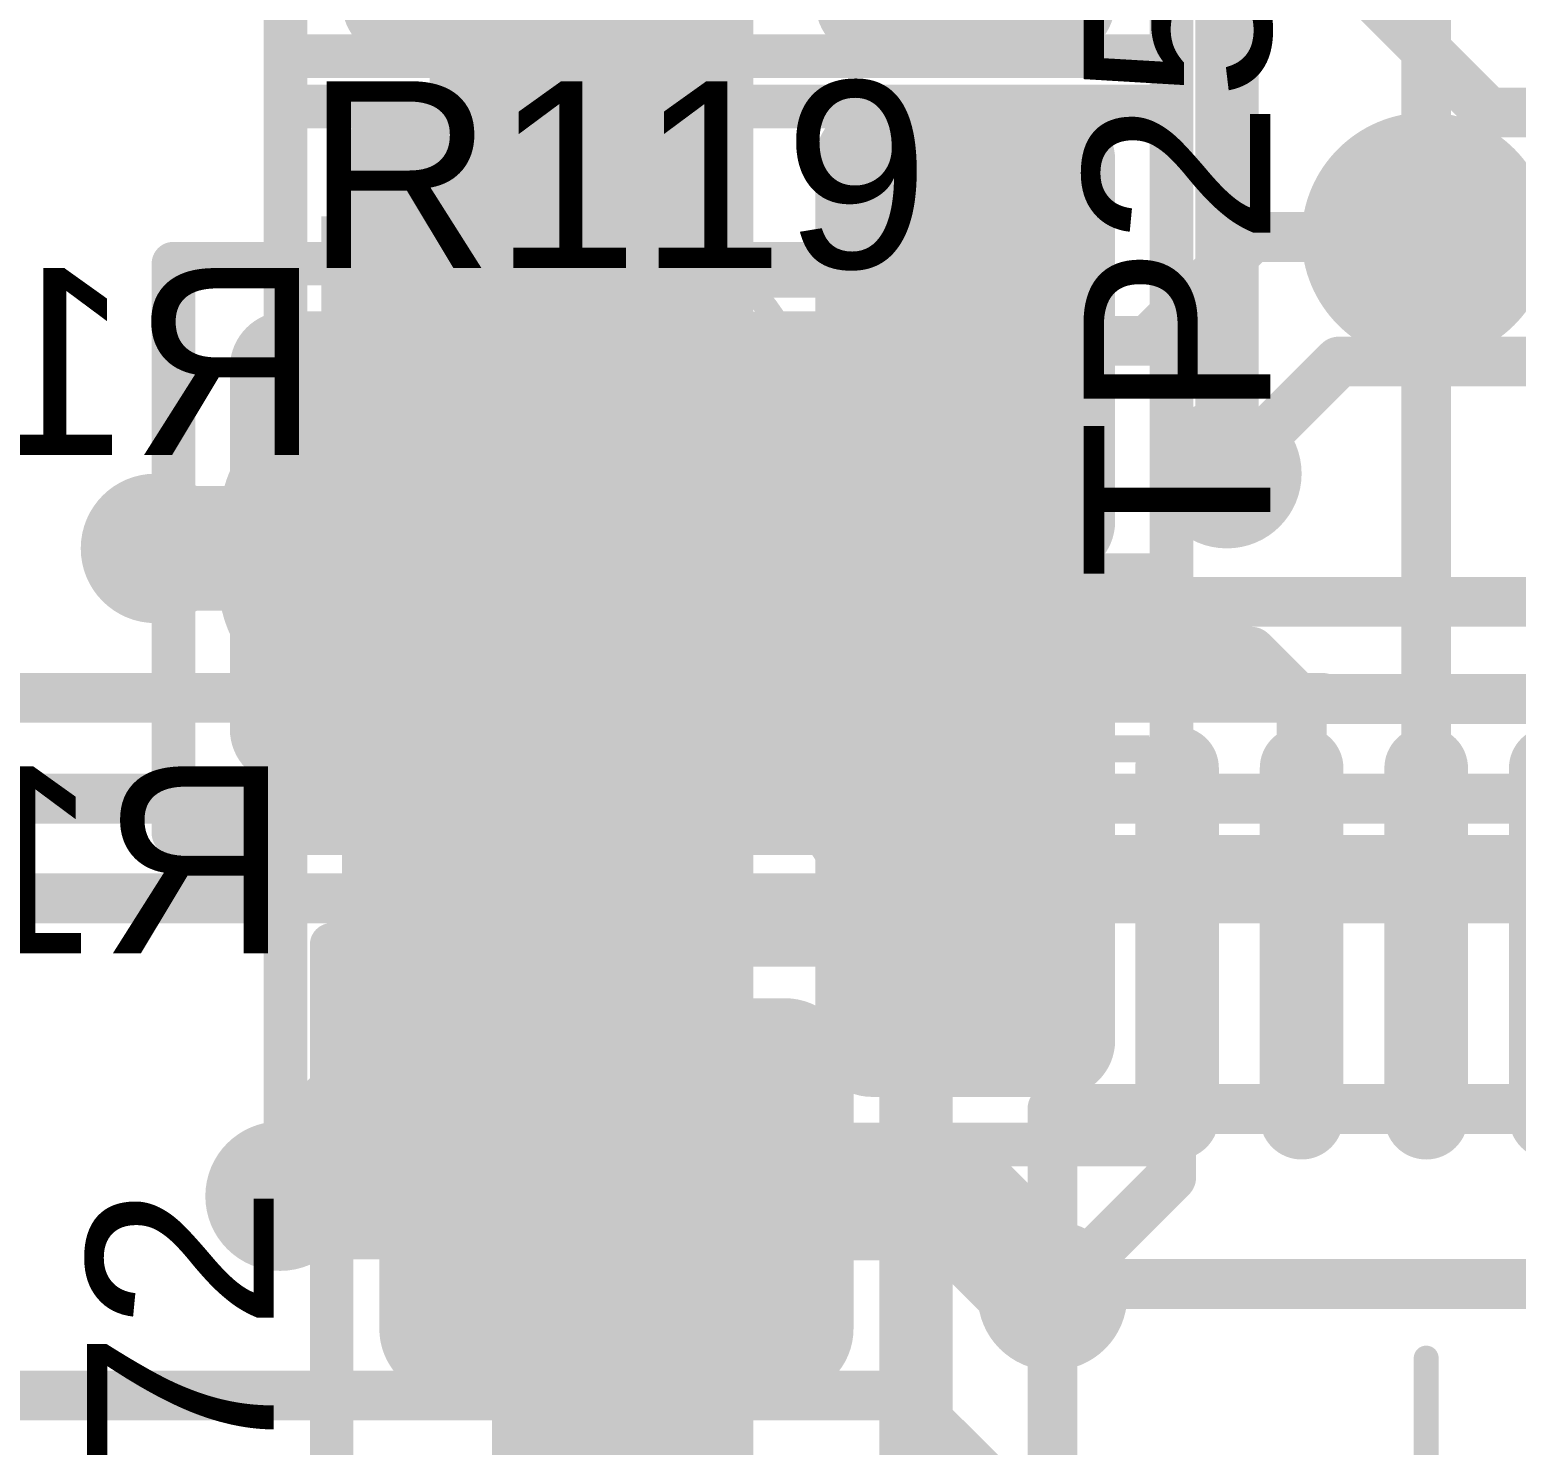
# Model space of a CAD drawing. Header units: inches. Extents: x -3 to 191, y -18 to 93.
# Drawn here: x 47.9 to 53.86, y 40.4 to 46.08 of the extents above; entities that cross this region are included whole.
import ezdxf

# ---------------------------------------------------------------- set-up
doc = ezdxf.new("R2010")
doc.units = ezdxf.units.IN
for name, color, linetype in [('Bottom Layer', 5, 'Continuous'), ('Bottom Overlay', 54, 'Continuous'), ('Bottom Paste', 16, 'Continuous'), ('Bottom Solder', 6, 'Continuous'), ('GND 1', 90, 'Continuous'), ('GND 2', 156, 'Continuous'), ('Mechanical 13', 56, 'Continuous'), ('PWR', 16, 'Continuous'), ('Signal L4', 76, 'Continuous'), ('Top 3D Body', 56, 'Continuous'), ('Top Assembly', 216, 'Continuous'), ('Top Component Center', 56, 'Continuous'), ('Top Courtyard', 56, 'Continuous'), ('Top Layer', 1, 'Continuous'), ('Top Overlay', 2, 'Continuous'), ('Top Paste', 8, 'Continuous'), ('Top Solder', 216, 'Continuous'), ('Via Holes', 16, 'Continuous')]:
    doc.layers.add(name, color=color, linetype=linetype)
doc.styles.add('Arial', font='', dxfattribs={"height": 0.2})
doc.styles.get('Arial').set_extended_font_data('Arial')

# ---------------------------------------------------------------- blocks, each defined once
blk = doc.blocks.new('RES_0805_B_34')
at = {"layer": 'Bottom Layer'}
h = blk.add_hatch(color=5, dxfattribs=at)
edge = h.paths.add_edge_path()
edge.add_arc((-1.325, 0.725), 0.125, 90, 180)
edge.add_line((-1.45, 0.725), (-1.45, -0.725))
edge.add_arc((-1.325, -0.725), 0.125, 180, 270)
edge.add_line((-1.325, -0.85), (-0.575, -0.85))
edge.add_arc((-0.575, -0.725), 0.125, 270, 360)
edge.add_line((-0.45, -0.725), (-0.45, 0.725))
edge.add_arc((-0.575, 0.725), 0.125, 0, 90)
edge.add_line((-0.575, 0.85), (-1.325, 0.85))
h = blk.add_hatch(color=5, dxfattribs=at)
edge = h.paths.add_edge_path()
edge.add_arc((0.575, 0.725), 0.125, 90, 180)
edge.add_line((0.45, 0.725), (0.45, -0.725))
edge.add_arc((0.575, -0.725), 0.125, 180, 270)
edge.add_line((0.575, -0.85), (1.325, -0.85))
edge.add_arc((1.325, -0.725), 0.125, 270, 360)
edge.add_line((1.45, -0.725), (1.45, 0.725))
edge.add_arc((1.325, 0.725), 0.125, 0, 90)
edge.add_line((1.325, 0.85), (0.575, 0.85))
at = {"layer": 'Bottom Paste'}
h = blk.add_hatch(color=16, dxfattribs=at)
edge = h.paths.add_edge_path()
edge.add_arc((-1.325, 0.725), 0.125, 90, 180)
edge.add_line((-1.45, 0.725), (-1.45, -0.725))
edge.add_arc((-1.325, -0.725), 0.125, 180, 270)
edge.add_line((-1.325, -0.85), (-0.575, -0.85))
edge.add_arc((-0.575, -0.725), 0.125, 270, 360)
edge.add_line((-0.45, -0.725), (-0.45, 0.725))
edge.add_arc((-0.575, 0.725), 0.125, 0, 90)
edge.add_line((-0.575, 0.85), (-1.325, 0.85))
h = blk.add_hatch(color=16, dxfattribs=at)
edge = h.paths.add_edge_path()
edge.add_arc((0.575, 0.725), 0.125, 90, 180)
edge.add_line((0.45, 0.725), (0.45, -0.725))
edge.add_arc((0.575, -0.725), 0.125, 180, 270)
edge.add_line((0.575, -0.85), (1.325, -0.85))
edge.add_arc((1.325, -0.725), 0.125, 270, 360)
edge.add_line((1.45, -0.725), (1.45, 0.725))
edge.add_arc((1.325, 0.725), 0.125, 0, 90)
edge.add_line((1.325, 0.85), (0.575, 0.85))
at = {"layer": 'Bottom Solder'}
h = blk.add_hatch(color=6, dxfattribs=at)
edge = h.paths.add_edge_path()
edge.add_arc((-1.325, 0.725), 0.2266, 90, 180)
edge.add_line((-1.5516, 0.725), (-1.5516, -0.725))
edge.add_arc((-1.325, -0.725), 0.2266, 180, 270)
edge.add_line((-1.325, -0.9516), (-0.575, -0.9516))
edge.add_arc((-0.575, -0.725), 0.2266, 270, 360)
edge.add_line((-0.3484, -0.725), (-0.3484, 0.725))
edge.add_arc((-0.575, 0.725), 0.2266, 0, 90)
edge.add_line((-0.575, 0.9516), (-1.325, 0.9516))
h = blk.add_hatch(color=6, dxfattribs=at)
edge = h.paths.add_edge_path()
edge.add_arc((0.575, 0.725), 0.2266, 90, 180)
edge.add_line((0.3484, 0.725), (0.3484, -0.725))
edge.add_arc((0.575, -0.725), 0.2266, 180, 270)
edge.add_line((0.575, -0.9516), (1.325, -0.9516))
edge.add_arc((1.325, -0.725), 0.2266, 270, 360)
edge.add_line((1.5516, -0.725), (1.5516, 0.725))
edge.add_arc((1.325, 0.725), 0.2266, 0, 90)
edge.add_line((1.325, 0.9516), (0.575, 0.9516))
at = {"layer": 'Mechanical 13'}
for points in [[(1.778, 1.143, 0.175, 0.175, 0), (-1.778, 1.143, 0.175, 0.175, 0)], [(-1.778, 1.143, 0.175, 0.175, 0), (-1.778, -1.143, 0.175, 0.175, 0)], [(1.778, 1.143, 0.175, 0.175, 0), (1.778, -1.143, 0.175, 0.175, 0)], [(1.778, -1.143, 0.175, 0.175, 0), (-1.778, -1.143, 0.175, 0.175, 0)]]:
    blk.add_lwpolyline(points, format="xyseb", dxfattribs=at)
for points in [[(-1.8217, 1.143, 0.0875, 0.0875, 1), (-1.7343, 1.143, 0.0875, 0.0875, 1)], [(-1.8217, 1.143, 0.0875, 0.0875, 1), (-1.7343, 1.143, 0.0875, 0.0875, 1)], [(1.7343, 1.143, 0.0875, 0.0875, 1), (1.8217, 1.143, 0.0875, 0.0875, 1)], [(1.7343, 1.143, 0.0875, 0.0875, 1), (1.8217, 1.143, 0.0875, 0.0875, 1)], [(-1.8217, -1.143, 0.0875, 0.0875, 1), (-1.7343, -1.143, 0.0875, 0.0875, 1)], [(-1.8217, -1.143, 0.0875, 0.0875, 1), (-1.7343, -1.143, 0.0875, 0.0875, 1)], [(1.7343, -1.143, 0.0875, 0.0875, 1), (1.8217, -1.143, 0.0875, 0.0875, 1)], [(1.7343, -1.143, 0.0875, 0.0875, 1), (1.8217, -1.143, 0.0875, 0.0875, 1)]]:
    blk.add_lwpolyline(points, format="xyseb", close=True, dxfattribs=at)
at = {"layer": 'Mechanical 13', "style": 'Arial', "text_generation_flag": 2}
blk.add_text('R147', height=1, rotation=180, dxfattribs=at).set_placement((-1.7494, 0.4998))
blk = doc.blocks.new('RES_0805_B_35')
at = {"layer": 'Bottom Layer'}
h = blk.add_hatch(color=5, dxfattribs=at)
edge = h.paths.add_edge_path()
edge.add_arc((-1.325, 0.725), 0.125, 90, 180)
edge.add_line((-1.45, 0.725), (-1.45, -0.725))
edge.add_arc((-1.325, -0.725), 0.125, 180, 270)
edge.add_line((-1.325, -0.85), (-0.575, -0.85))
edge.add_arc((-0.575, -0.725), 0.125, 270, 360)
edge.add_line((-0.45, -0.725), (-0.45, 0.725))
edge.add_arc((-0.575, 0.725), 0.125, 0, 90)
edge.add_line((-0.575, 0.85), (-1.325, 0.85))
h = blk.add_hatch(color=5, dxfattribs=at)
edge = h.paths.add_edge_path()
edge.add_arc((0.575, 0.725), 0.125, 90, 180)
edge.add_line((0.45, 0.725), (0.45, -0.725))
edge.add_arc((0.575, -0.725), 0.125, 180, 270)
edge.add_line((0.575, -0.85), (1.325, -0.85))
edge.add_arc((1.325, -0.725), 0.125, 270, 360)
edge.add_line((1.45, -0.725), (1.45, 0.725))
edge.add_arc((1.325, 0.725), 0.125, 0, 90)
edge.add_line((1.325, 0.85), (0.575, 0.85))
at = {"layer": 'Bottom Paste'}
h = blk.add_hatch(color=16, dxfattribs=at)
edge = h.paths.add_edge_path()
edge.add_arc((-1.325, 0.725), 0.125, 90, 180)
edge.add_line((-1.45, 0.725), (-1.45, -0.725))
edge.add_arc((-1.325, -0.725), 0.125, 180, 270)
edge.add_line((-1.325, -0.85), (-0.575, -0.85))
edge.add_arc((-0.575, -0.725), 0.125, 270, 360)
edge.add_line((-0.45, -0.725), (-0.45, 0.725))
edge.add_arc((-0.575, 0.725), 0.125, 0, 90)
edge.add_line((-0.575, 0.85), (-1.325, 0.85))
h = blk.add_hatch(color=16, dxfattribs=at)
edge = h.paths.add_edge_path()
edge.add_arc((0.575, 0.725), 0.125, 90, 180)
edge.add_line((0.45, 0.725), (0.45, -0.725))
edge.add_arc((0.575, -0.725), 0.125, 180, 270)
edge.add_line((0.575, -0.85), (1.325, -0.85))
edge.add_arc((1.325, -0.725), 0.125, 270, 360)
edge.add_line((1.45, -0.725), (1.45, 0.725))
edge.add_arc((1.325, 0.725), 0.125, 0, 90)
edge.add_line((1.325, 0.85), (0.575, 0.85))
at = {"layer": 'Bottom Solder'}
h = blk.add_hatch(color=6, dxfattribs=at)
edge = h.paths.add_edge_path()
edge.add_arc((-1.325, 0.725), 0.2266, 90, 180)
edge.add_line((-1.5516, 0.725), (-1.5516, -0.725))
edge.add_arc((-1.325, -0.725), 0.2266, 180, 270)
edge.add_line((-1.325, -0.9516), (-0.575, -0.9516))
edge.add_arc((-0.575, -0.725), 0.2266, 270, 360)
edge.add_line((-0.3484, -0.725), (-0.3484, 0.725))
edge.add_arc((-0.575, 0.725), 0.2266, 0, 90)
edge.add_line((-0.575, 0.9516), (-1.325, 0.9516))
h = blk.add_hatch(color=6, dxfattribs=at)
edge = h.paths.add_edge_path()
edge.add_arc((0.575, 0.725), 0.2266, 90, 180)
edge.add_line((0.3484, 0.725), (0.3484, -0.725))
edge.add_arc((0.575, -0.725), 0.2266, 180, 270)
edge.add_line((0.575, -0.9516), (1.325, -0.9516))
edge.add_arc((1.325, -0.725), 0.2266, 270, 360)
edge.add_line((1.5516, -0.725), (1.5516, 0.725))
edge.add_arc((1.325, 0.725), 0.2266, 0, 90)
edge.add_line((1.325, 0.9516), (0.575, 0.9516))
at = {"layer": 'Mechanical 13'}
for points in [[(-1.778, -1.143, 0.175, 0.175, 0), (-1.778, 1.143, 0.175, 0.175, 0)], [(-1.778, 1.143, 0.175, 0.175, 0), (1.778, 1.143, 0.175, 0.175, 0)], [(1.778, -1.143, 0.175, 0.175, 0), (1.778, 1.143, 0.175, 0.175, 0)], [(-1.778, -1.143, 0.175, 0.175, 0), (1.778, -1.143, 0.175, 0.175, 0)]]:
    blk.add_lwpolyline(points, format="xyseb", dxfattribs=at)
for points in [[(-1.8217, 1.143, 0.0875, 0.0875, 1), (-1.7343, 1.143, 0.0875, 0.0875, 1)], [(-1.8217, 1.143, 0.0875, 0.0875, 1), (-1.7343, 1.143, 0.0875, 0.0875, 1)], [(1.7343, 1.143, 0.0875, 0.0875, 1), (1.8217, 1.143, 0.0875, 0.0875, 1)], [(1.7343, 1.143, 0.0875, 0.0875, 1), (1.8217, 1.143, 0.0875, 0.0875, 1)], [(-1.8217, -1.143, 0.0875, 0.0875, 1), (-1.7343, -1.143, 0.0875, 0.0875, 1)], [(-1.8217, -1.143, 0.0875, 0.0875, 1), (-1.7343, -1.143, 0.0875, 0.0875, 1)], [(1.7343, -1.143, 0.0875, 0.0875, 1), (1.8217, -1.143, 0.0875, 0.0875, 1)], [(1.7343, -1.143, 0.0875, 0.0875, 1), (1.8217, -1.143, 0.0875, 0.0875, 1)]]:
    blk.add_lwpolyline(points, format="xyseb", close=True, dxfattribs=at)
at = {"layer": 'Mechanical 13', "style": 'Arial', "text_generation_flag": 2}
blk.add_text('R146', height=1, rotation=180, dxfattribs=at).set_placement((-1.7494, 0.4998))
blk = doc.blocks.new('RES_0805_B_40')
at = {"layer": 'Bottom Layer'}
h = blk.add_hatch(color=5, dxfattribs=at)
edge = h.paths.add_edge_path()
edge.add_arc((-1.325, 0.725), 0.125, 90, 180)
edge.add_line((-1.45, 0.725), (-1.45, -0.725))
edge.add_arc((-1.325, -0.725), 0.125, 180, 270)
edge.add_line((-1.325, -0.85), (-0.575, -0.85))
edge.add_arc((-0.575, -0.725), 0.125, 270, 360)
edge.add_line((-0.45, -0.725), (-0.45, 0.725))
edge.add_arc((-0.575, 0.725), 0.125, 0, 90)
edge.add_line((-0.575, 0.85), (-1.325, 0.85))
h = blk.add_hatch(color=5, dxfattribs=at)
edge = h.paths.add_edge_path()
edge.add_arc((0.575, 0.725), 0.125, 90, 180)
edge.add_line((0.45, 0.725), (0.45, -0.725))
edge.add_arc((0.575, -0.725), 0.125, 180, 270)
edge.add_line((0.575, -0.85), (1.325, -0.85))
edge.add_arc((1.325, -0.725), 0.125, 270, 360)
edge.add_line((1.45, -0.725), (1.45, 0.725))
edge.add_arc((1.325, 0.725), 0.125, 0, 90)
edge.add_line((1.325, 0.85), (0.575, 0.85))
at = {"layer": 'Bottom Paste'}
h = blk.add_hatch(color=16, dxfattribs=at)
edge = h.paths.add_edge_path()
edge.add_arc((-1.325, 0.725), 0.125, 90, 180)
edge.add_line((-1.45, 0.725), (-1.45, -0.725))
edge.add_arc((-1.325, -0.725), 0.125, 180, 270)
edge.add_line((-1.325, -0.85), (-0.575, -0.85))
edge.add_arc((-0.575, -0.725), 0.125, 270, 360)
edge.add_line((-0.45, -0.725), (-0.45, 0.725))
edge.add_arc((-0.575, 0.725), 0.125, 0, 90)
edge.add_line((-0.575, 0.85), (-1.325, 0.85))
h = blk.add_hatch(color=16, dxfattribs=at)
edge = h.paths.add_edge_path()
edge.add_arc((0.575, 0.725), 0.125, 90, 180)
edge.add_line((0.45, 0.725), (0.45, -0.725))
edge.add_arc((0.575, -0.725), 0.125, 180, 270)
edge.add_line((0.575, -0.85), (1.325, -0.85))
edge.add_arc((1.325, -0.725), 0.125, 270, 360)
edge.add_line((1.45, -0.725), (1.45, 0.725))
edge.add_arc((1.325, 0.725), 0.125, 0, 90)
edge.add_line((1.325, 0.85), (0.575, 0.85))
at = {"layer": 'Bottom Solder'}
h = blk.add_hatch(color=6, dxfattribs=at)
edge = h.paths.add_edge_path()
edge.add_arc((-1.325, 0.725), 0.2266, 90, 180)
edge.add_line((-1.5516, 0.725), (-1.5516, -0.725))
edge.add_arc((-1.325, -0.725), 0.2266, 180, 270)
edge.add_line((-1.325, -0.9516), (-0.575, -0.9516))
edge.add_arc((-0.575, -0.725), 0.2266, 270, 360)
edge.add_line((-0.3484, -0.725), (-0.3484, 0.725))
edge.add_arc((-0.575, 0.725), 0.2266, 0, 90)
edge.add_line((-0.575, 0.9516), (-1.325, 0.9516))
h = blk.add_hatch(color=6, dxfattribs=at)
edge = h.paths.add_edge_path()
edge.add_arc((0.575, 0.725), 0.2266, 90, 180)
edge.add_line((0.3484, 0.725), (0.3484, -0.725))
edge.add_arc((0.575, -0.725), 0.2266, 180, 270)
edge.add_line((0.575, -0.9516), (1.325, -0.9516))
edge.add_arc((1.325, -0.725), 0.2266, 270, 360)
edge.add_line((1.5516, -0.725), (1.5516, 0.725))
edge.add_arc((1.325, 0.725), 0.2266, 0, 90)
edge.add_line((1.325, 0.9516), (0.575, 0.9516))
at = {"layer": 'Mechanical 13'}
for points in [[(-1.778, -1.143, 0.175, 0.175, 0), (-1.778, 1.143, 0.175, 0.175, 0)], [(-1.778, 1.143, 0.175, 0.175, 0), (1.778, 1.143, 0.175, 0.175, 0)], [(1.778, -1.143, 0.175, 0.175, 0), (1.778, 1.143, 0.175, 0.175, 0)], [(-1.778, -1.143, 0.175, 0.175, 0), (1.778, -1.143, 0.175, 0.175, 0)]]:
    blk.add_lwpolyline(points, format="xyseb", dxfattribs=at)
for points in [[(-1.8217, 1.143, 0.0875, 0.0875, 1), (-1.7343, 1.143, 0.0875, 0.0875, 1)], [(-1.8217, 1.143, 0.0875, 0.0875, 1), (-1.7343, 1.143, 0.0875, 0.0875, 1)], [(1.7343, 1.143, 0.0875, 0.0875, 1), (1.8217, 1.143, 0.0875, 0.0875, 1)], [(1.7343, 1.143, 0.0875, 0.0875, 1), (1.8217, 1.143, 0.0875, 0.0875, 1)], [(-1.8217, -1.143, 0.0875, 0.0875, 1), (-1.7343, -1.143, 0.0875, 0.0875, 1)], [(-1.8217, -1.143, 0.0875, 0.0875, 1), (-1.7343, -1.143, 0.0875, 0.0875, 1)], [(1.7343, -1.143, 0.0875, 0.0875, 1), (1.8217, -1.143, 0.0875, 0.0875, 1)], [(1.7343, -1.143, 0.0875, 0.0875, 1), (1.8217, -1.143, 0.0875, 0.0875, 1)]]:
    blk.add_lwpolyline(points, format="xyseb", close=True, dxfattribs=at)
at = {"layer": 'Mechanical 13', "style": 'Arial', "text_generation_flag": 2}
blk.add_text('R141', height=1, rotation=180, dxfattribs=at).set_placement((-1.5828, 0.4998))
blk = doc.blocks.new('PAD_RND_1MM_140')
at = {"layer": 'Top Layer'}
h = blk.add_hatch(color=1, dxfattribs=at)
edge = h.paths.add_edge_path()
edge.add_arc((0, 0), 0.5, 0, 360)
at = {"layer": 'Top Solder'}
h = blk.add_hatch(color=216, dxfattribs=at)
edge = h.paths.add_edge_path()
edge.add_arc((0, 0), 0.5, 0, 360)
blk = doc.blocks.new('FP_K10_1_IPC_A_166')
at = {"layer": 'Top Layer'}
h = blk.add_hatch(color=1, dxfattribs=at)
edge = h.paths.add_edge_path()
edge.add_arc((-2.8674, 0.5), 0.1679, 90, 180)
edge.add_line((-3.0354, 0.5), (-3.0354, 0.5))
edge.add_arc((-2.8674, 0.5), 0.1679, 180, 270)
edge.add_line((-2.8674, 0.3321), (-1.465, 0.3321))
edge.add_arc((-1.465, 0.5), 0.1679, 270, 360)
edge.add_line((-1.2971, 0.5), (-1.2971, 0.5))
edge.add_arc((-1.465, 0.5), 0.1679, 0, 90)
edge.add_line((-1.465, 0.6679), (-2.8674, 0.6679))
h = blk.add_hatch(color=1, dxfattribs=at)
edge = h.paths.add_edge_path()
edge.add_arc((-2.8674, 0), 0.1679, 90, 180)
edge.add_line((-3.0354, 0), (-3.0354, 0))
edge.add_arc((-2.8674, 0), 0.1679, 180, 270)
edge.add_line((-2.8674, -0.1679), (-1.465, -0.1679))
edge.add_arc((-1.465, 0), 0.1679, 270, 360)
edge.add_line((-1.2971, 0), (-1.2971, 0))
edge.add_arc((-1.465, 0), 0.1679, 0, 90)
edge.add_line((-1.465, 0.1679), (-2.8674, 0.1679))
h = blk.add_hatch(color=1, dxfattribs=at)
edge = h.paths.add_edge_path()
edge.add_arc((-2.8674, -0.5), 0.1679, 90, 180)
edge.add_line((-3.0354, -0.5), (-3.0354, -0.5))
edge.add_arc((-2.8674, -0.5), 0.1679, 180, 270)
edge.add_line((-2.8674, -0.6679), (-1.465, -0.6679))
edge.add_arc((-1.465, -0.5), 0.1679, 270, 360)
edge.add_line((-1.2971, -0.5), (-1.2971, -0.5))
edge.add_arc((-1.465, -0.5), 0.1679, 0, 90)
edge.add_line((-1.465, -0.3321), (-2.8674, -0.3321))
h = blk.add_hatch(color=1, dxfattribs=at)
edge = h.paths.add_edge_path()
edge.add_arc((-2.8674, -1), 0.1679, 90, 180)
edge.add_line((-3.0354, -1), (-3.0354, -1))
edge.add_arc((-2.8674, -1), 0.1679, 180, 270)
edge.add_line((-2.8674, -1.1679), (-1.465, -1.1679))
edge.add_arc((-1.465, -1), 0.1679, 270, 360)
edge.add_line((-1.2971, -1), (-1.2971, -1))
edge.add_arc((-1.465, -1), 0.1679, 0, 90)
edge.add_line((-1.465, -0.8321), (-2.8674, -0.8321))
at = {"layer": 'Top Paste'}
h = blk.add_hatch(color=8, dxfattribs=at)
edge = h.paths.add_edge_path()
edge.add_arc((-2.8674, 0.5), 0.1679, 90, 180)
edge.add_line((-3.0354, 0.5), (-3.0354, 0.5))
edge.add_arc((-2.8674, 0.5), 0.1679, 180, 270)
edge.add_line((-2.8674, 0.3321), (-1.465, 0.3321))
edge.add_arc((-1.465, 0.5), 0.1679, 270, 360)
edge.add_line((-1.2971, 0.5), (-1.2971, 0.5))
edge.add_arc((-1.465, 0.5), 0.1679, 0, 90)
edge.add_line((-1.465, 0.6679), (-2.8674, 0.6679))
h = blk.add_hatch(color=8, dxfattribs=at)
edge = h.paths.add_edge_path()
edge.add_arc((-2.8674, 0), 0.1679, 90, 180)
edge.add_line((-3.0354, 0), (-3.0354, 0))
edge.add_arc((-2.8674, 0), 0.1679, 180, 270)
edge.add_line((-2.8674, -0.1679), (-1.465, -0.1679))
edge.add_arc((-1.465, 0), 0.1679, 270, 360)
edge.add_line((-1.2971, 0), (-1.2971, 0))
edge.add_arc((-1.465, 0), 0.1679, 0, 90)
edge.add_line((-1.465, 0.1679), (-2.8674, 0.1679))
h = blk.add_hatch(color=8, dxfattribs=at)
edge = h.paths.add_edge_path()
edge.add_arc((-2.8674, -0.5), 0.1679, 90, 180)
edge.add_line((-3.0354, -0.5), (-3.0354, -0.5))
edge.add_arc((-2.8674, -0.5), 0.1679, 180, 270)
edge.add_line((-2.8674, -0.6679), (-1.465, -0.6679))
edge.add_arc((-1.465, -0.5), 0.1679, 270, 360)
edge.add_line((-1.2971, -0.5), (-1.2971, -0.5))
edge.add_arc((-1.465, -0.5), 0.1679, 0, 90)
edge.add_line((-1.465, -0.3321), (-2.8674, -0.3321))
h = blk.add_hatch(color=8, dxfattribs=at)
edge = h.paths.add_edge_path()
edge.add_arc((-2.8674, -1), 0.1679, 90, 180)
edge.add_line((-3.0354, -1), (-3.0354, -1))
edge.add_arc((-2.8674, -1), 0.1679, 180, 270)
edge.add_line((-2.8674, -1.1679), (-1.465, -1.1679))
edge.add_arc((-1.465, -1), 0.1679, 270, 360)
edge.add_line((-1.2971, -1), (-1.2971, -1))
edge.add_arc((-1.465, -1), 0.1679, 0, 90)
edge.add_line((-1.465, -0.8321), (-2.8674, -0.8321))
at = {"layer": 'Top Solder'}
h = blk.add_hatch(color=216, dxfattribs=at)
edge = h.paths.add_edge_path()
edge.add_arc((-2.8674, 0.5), 0.1679, 90, 180)
edge.add_line((-3.0354, 0.5), (-3.0354, 0.5))
edge.add_arc((-2.8674, 0.5), 0.1679, 180, 270)
edge.add_line((-2.8674, 0.3321), (-1.465, 0.3321))
edge.add_arc((-1.465, 0.5), 0.1679, 270, 360)
edge.add_line((-1.2971, 0.5), (-1.2971, 0.5))
edge.add_arc((-1.465, 0.5), 0.1679, 0, 90)
edge.add_line((-1.465, 0.6679), (-2.8674, 0.6679))
h = blk.add_hatch(color=216, dxfattribs=at)
edge = h.paths.add_edge_path()
edge.add_arc((-2.8674, 0), 0.1679, 90, 180)
edge.add_line((-3.0354, 0), (-3.0354, 0))
edge.add_arc((-2.8674, 0), 0.1679, 180, 270)
edge.add_line((-2.8674, -0.1679), (-1.465, -0.1679))
edge.add_arc((-1.465, 0), 0.1679, 270, 360)
edge.add_line((-1.2971, 0), (-1.2971, 0))
edge.add_arc((-1.465, 0), 0.1679, 0, 90)
edge.add_line((-1.465, 0.1679), (-2.8674, 0.1679))
h = blk.add_hatch(color=216, dxfattribs=at)
edge = h.paths.add_edge_path()
edge.add_arc((-2.8674, -0.5), 0.1679, 90, 180)
edge.add_line((-3.0354, -0.5), (-3.0354, -0.5))
edge.add_arc((-2.8674, -0.5), 0.1679, 180, 270)
edge.add_line((-2.8674, -0.6679), (-1.465, -0.6679))
edge.add_arc((-1.465, -0.5), 0.1679, 270, 360)
edge.add_line((-1.2971, -0.5), (-1.2971, -0.5))
edge.add_arc((-1.465, -0.5), 0.1679, 0, 90)
edge.add_line((-1.465, -0.3321), (-2.8674, -0.3321))
h = blk.add_hatch(color=216, dxfattribs=at)
edge = h.paths.add_edge_path()
edge.add_arc((-2.8674, -1), 0.1679, 90, 180)
edge.add_line((-3.0354, -1), (-3.0354, -1))
edge.add_arc((-2.8674, -1), 0.1679, 180, 270)
edge.add_line((-2.8674, -1.1679), (-1.465, -1.1679))
edge.add_arc((-1.465, -1), 0.1679, 270, 360)
edge.add_line((-1.2971, -1), (-1.2971, -1))
edge.add_arc((-1.465, -1), 0.1679, 0, 90)
edge.add_line((-1.465, -0.8321), (-2.8674, -0.8321))
at = {"layer": 'Top 3D Body'}
for points in [[(-1.5, -1.5, 0.2, 0.2, 0), (-1.5, 1.5, 0.2, 0.2, 0)], [(1.5, -1.5, 0.2, 0.2, 0), (-1.5, -1.5, 0.2, 0.2, 0)]]:
    blk.add_lwpolyline(points, format="xyseb", dxfattribs=at)
blk.add_lwpolyline([(-1.55, -1.5, 0.1, 0.1, 1), (-1.45, -1.5, 0.1, 0.1, 1)], format="xyseb", close=True, dxfattribs=at)
blk.add_lwpolyline([(-1.55, -1.5, 0.1, 0.1, 1), (-1.45, -1.5, 0.1, 0.1, 1)], format="xyseb", close=True, dxfattribs=at)
at = {"layer": 'Top Assembly'}
for points in [[(-3.5354, -2, 0.2, 0.2, 0), (-3.5354, 2, 0.2, 0.2, 0)], [(3.5354, -2, 0.2, 0.2, 0), (-3.5354, -2, 0.2, 0.2, 0)]]:
    blk.add_lwpolyline(points, format="xyseb", dxfattribs=at)
blk.add_lwpolyline([(-3.5854, -2, 0.1, 0.1, 1), (-3.4854, -2, 0.1, 0.1, 1)], format="xyseb", close=True, dxfattribs=at)
blk.add_lwpolyline([(-3.5854, -2, 0.1, 0.1, 1), (-3.4854, -2, 0.1, 0.1, 1)], format="xyseb", close=True, dxfattribs=at)
at = {"layer": 'Top Component Center'}
blk.add_lwpolyline([(0.5, 0, 0.1, 0.1, 0), (-0.5, 0, 0.1, 0.1, 0)], format="xyseb", dxfattribs=at)
blk.add_lwpolyline([(-0.525, 0, 0.05, 0.05, 1), (-0.475, 0, 0.05, 0.05, 1)], format="xyseb", close=True, dxfattribs=at)
at = {"layer": 'Top Courtyard'}
for points in [[(-3.5354, -2, 0.2, 0.2, 0), (-3.5354, 2, 0.2, 0.2, 0)], [(3.5354, -2, 0.2, 0.2, 0), (-3.5354, -2, 0.2, 0.2, 0)]]:
    blk.add_lwpolyline(points, format="xyseb", dxfattribs=at)
blk.add_lwpolyline([(-3.5854, -2, 0.1, 0.1, 1), (-3.4854, -2, 0.1, 0.1, 1)], format="xyseb", close=True, dxfattribs=at)
blk.add_lwpolyline([(-3.5854, -2, 0.1, 0.1, 1), (-3.4854, -2, 0.1, 0.1, 1)], format="xyseb", close=True, dxfattribs=at)
at = {"layer": 'Top Overlay'}
for points in [[(-0.7971, -1.5, 0.2, 0.2, 0), (-0.7971, 1.5, 0.2, 0.2, 0)], [(0.7971, -1.5, 0.2, 0.2, 0), (-0.7971, -1.5, 0.2, 0.2, 0)]]:
    blk.add_lwpolyline(points, format="xyseb", dxfattribs=at)
blk.add_lwpolyline([(-0.8471, -1.5, 0.1, 0.1, 1), (-0.7471, -1.5, 0.1, 0.1, 1)], format="xyseb", close=True, dxfattribs=at)
blk.add_lwpolyline([(-0.8471, -1.5, 0.1, 0.1, 1), (-0.7471, -1.5, 0.1, 0.1, 1)], format="xyseb", close=True, dxfattribs=at)
blk = doc.blocks.new('RES_0805_200')
at = {"layer": 'Top Layer'}
h = blk.add_hatch(color=1, dxfattribs=at)
edge = h.paths.add_edge_path()
edge.add_arc((-1.325, 0.725), 0.125, 90, 180)
edge.add_line((-1.45, 0.725), (-1.45, -0.725))
edge.add_arc((-1.325, -0.725), 0.125, 180, 270)
edge.add_line((-1.325, -0.85), (-0.575, -0.85))
edge.add_arc((-0.575, -0.725), 0.125, 270, 360)
edge.add_line((-0.45, -0.725), (-0.45, 0.725))
edge.add_arc((-0.575, 0.725), 0.125, 0, 90)
edge.add_line((-0.575, 0.85), (-1.325, 0.85))
h = blk.add_hatch(color=1, dxfattribs=at)
edge = h.paths.add_edge_path()
edge.add_arc((0.575, 0.725), 0.125, 90, 180)
edge.add_line((0.45, 0.725), (0.45, -0.725))
edge.add_arc((0.575, -0.725), 0.125, 180, 270)
edge.add_line((0.575, -0.85), (1.325, -0.85))
edge.add_arc((1.325, -0.725), 0.125, 270, 360)
edge.add_line((1.45, -0.725), (1.45, 0.725))
edge.add_arc((1.325, 0.725), 0.125, 0, 90)
edge.add_line((1.325, 0.85), (0.575, 0.85))
at = {"layer": 'Top Paste'}
h = blk.add_hatch(color=8, dxfattribs=at)
edge = h.paths.add_edge_path()
edge.add_arc((-1.325, 0.725), 0.125, 90, 180)
edge.add_line((-1.45, 0.725), (-1.45, -0.725))
edge.add_arc((-1.325, -0.725), 0.125, 180, 270)
edge.add_line((-1.325, -0.85), (-0.575, -0.85))
edge.add_arc((-0.575, -0.725), 0.125, 270, 360)
edge.add_line((-0.45, -0.725), (-0.45, 0.725))
edge.add_arc((-0.575, 0.725), 0.125, 0, 90)
edge.add_line((-0.575, 0.85), (-1.325, 0.85))
h = blk.add_hatch(color=8, dxfattribs=at)
edge = h.paths.add_edge_path()
edge.add_arc((0.575, 0.725), 0.125, 90, 180)
edge.add_line((0.45, 0.725), (0.45, -0.725))
edge.add_arc((0.575, -0.725), 0.125, 180, 270)
edge.add_line((0.575, -0.85), (1.325, -0.85))
edge.add_arc((1.325, -0.725), 0.125, 270, 360)
edge.add_line((1.45, -0.725), (1.45, 0.725))
edge.add_arc((1.325, 0.725), 0.125, 0, 90)
edge.add_line((1.325, 0.85), (0.575, 0.85))
at = {"layer": 'Top Solder'}
h = blk.add_hatch(color=216, dxfattribs=at)
edge = h.paths.add_edge_path()
edge.add_arc((-1.325, 0.725), 0.2266, 90, 180)
edge.add_line((-1.5516, 0.725), (-1.5516, -0.725))
edge.add_arc((-1.325, -0.725), 0.2266, 180, 270)
edge.add_line((-1.325, -0.9516), (-0.575, -0.9516))
edge.add_arc((-0.575, -0.725), 0.2266, 270, 360)
edge.add_line((-0.3484, -0.725), (-0.3484, 0.725))
edge.add_arc((-0.575, 0.725), 0.2266, 0, 90)
edge.add_line((-0.575, 0.9516), (-1.325, 0.9516))
h = blk.add_hatch(color=216, dxfattribs=at)
edge = h.paths.add_edge_path()
edge.add_arc((0.575, 0.725), 0.2266, 90, 180)
edge.add_line((0.3484, 0.725), (0.3484, -0.725))
edge.add_arc((0.575, -0.725), 0.2266, 180, 270)
edge.add_line((0.575, -0.9516), (1.325, -0.9516))
edge.add_arc((1.325, -0.725), 0.2266, 270, 360)
edge.add_line((1.5516, -0.725), (1.5516, 0.725))
edge.add_arc((1.325, 0.725), 0.2266, 0, 90)
edge.add_line((1.325, 0.9516), (0.575, 0.9516))
at = {"layer": 'Mechanical 13'}
for points in [[(-1.778, 1.143, 0.175, 0.175, 0), (-1.778, -1.143, 0.175, 0.175, 0)], [(1.778, 1.143, 0.175, 0.175, 0), (-1.778, 1.143, 0.175, 0.175, 0)], [(1.778, 1.143, 0.175, 0.175, 0), (1.778, -1.143, 0.175, 0.175, 0)], [(1.778, -1.143, 0.175, 0.175, 0), (-1.778, -1.143, 0.175, 0.175, 0)]]:
    blk.add_lwpolyline(points, format="xyseb", dxfattribs=at)
for points in [[(-1.8217, 1.143, 0.0875, 0.0875, 1), (-1.7343, 1.143, 0.0875, 0.0875, 1)], [(-1.8217, 1.143, 0.0875, 0.0875, 1), (-1.7343, 1.143, 0.0875, 0.0875, 1)], [(1.7343, 1.143, 0.0875, 0.0875, 1), (1.8217, 1.143, 0.0875, 0.0875, 1)], [(1.7343, 1.143, 0.0875, 0.0875, 1), (1.8217, 1.143, 0.0875, 0.0875, 1)], [(-1.8217, -1.143, 0.0875, 0.0875, 1), (-1.7343, -1.143, 0.0875, 0.0875, 1)], [(-1.8217, -1.143, 0.0875, 0.0875, 1), (-1.7343, -1.143, 0.0875, 0.0875, 1)], [(1.7343, -1.143, 0.0875, 0.0875, 1), (1.8217, -1.143, 0.0875, 0.0875, 1)], [(1.7343, -1.143, 0.0875, 0.0875, 1), (1.8217, -1.143, 0.0875, 0.0875, 1)]]:
    blk.add_lwpolyline(points, format="xyseb", close=True, dxfattribs=at)
at = {"layer": 'Mechanical 13', "style": 'Arial'}
blk.add_text('R119', height=1, dxfattribs=at).set_placement((-1.6661, -0.4998))
blk = doc.blocks.new('CAP_0805_356')
at = {"layer": 'Top Layer'}
h = blk.add_hatch(color=1, dxfattribs=at)
edge = h.paths.add_edge_path()
edge.add_arc((-1.668, 0.675), 0.175, 90, 180)
edge.add_line((-1.843, 0.675), (-1.843, -0.675))
edge.add_arc((-1.668, -0.675), 0.175, 180, 270)
edge.add_line((-1.668, -0.85), (-0.618, -0.85))
edge.add_arc((-0.618, -0.675), 0.175, 270, 360)
edge.add_line((-0.443, -0.675), (-0.443, 0.675))
edge.add_arc((-0.618, 0.675), 0.175, 0, 90)
edge.add_line((-0.618, 0.85), (-1.668, 0.85))
h = blk.add_hatch(color=1, dxfattribs=at)
edge = h.paths.add_edge_path()
edge.add_arc((0.618, 0.675), 0.175, 90, 180)
edge.add_line((0.443, 0.675), (0.443, -0.675))
edge.add_arc((0.618, -0.675), 0.175, 180, 270)
edge.add_line((0.618, -0.85), (1.668, -0.85))
edge.add_arc((1.668, -0.675), 0.175, 270, 360)
edge.add_line((1.843, -0.675), (1.843, 0.675))
edge.add_arc((1.668, 0.675), 0.175, 0, 90)
edge.add_line((1.668, 0.85), (0.618, 0.85))
at = {"layer": 'Top Paste'}
h = blk.add_hatch(color=8, dxfattribs=at)
edge = h.paths.add_edge_path()
edge.add_arc((-1.668, 0.675), 0.175, 90, 180)
edge.add_line((-1.843, 0.675), (-1.843, -0.675))
edge.add_arc((-1.668, -0.675), 0.175, 180, 270)
edge.add_line((-1.668, -0.85), (-0.618, -0.85))
edge.add_arc((-0.618, -0.675), 0.175, 270, 360)
edge.add_line((-0.443, -0.675), (-0.443, 0.675))
edge.add_arc((-0.618, 0.675), 0.175, 0, 90)
edge.add_line((-0.618, 0.85), (-1.668, 0.85))
h = blk.add_hatch(color=8, dxfattribs=at)
edge = h.paths.add_edge_path()
edge.add_arc((0.618, 0.675), 0.175, 90, 180)
edge.add_line((0.443, 0.675), (0.443, -0.675))
edge.add_arc((0.618, -0.675), 0.175, 180, 270)
edge.add_line((0.618, -0.85), (1.668, -0.85))
edge.add_arc((1.668, -0.675), 0.175, 270, 360)
edge.add_line((1.843, -0.675), (1.843, 0.675))
edge.add_arc((1.668, 0.675), 0.175, 0, 90)
edge.add_line((1.668, 0.85), (0.618, 0.85))
at = {"layer": 'Top Solder'}
h = blk.add_hatch(color=216, dxfattribs=at)
edge = h.paths.add_edge_path()
edge.add_arc((-1.668, 0.675), 0.2766, 90, 180)
edge.add_line((-1.9446, 0.675), (-1.9446, -0.675))
edge.add_arc((-1.668, -0.675), 0.2766, 180, 270)
edge.add_line((-1.668, -0.9516), (-0.618, -0.9516))
edge.add_arc((-0.618, -0.675), 0.2766, 270, 360)
edge.add_line((-0.3414, -0.675), (-0.3414, 0.675))
edge.add_arc((-0.618, 0.675), 0.2766, 0, 90)
edge.add_line((-0.618, 0.9516), (-1.668, 0.9516))
h = blk.add_hatch(color=216, dxfattribs=at)
edge = h.paths.add_edge_path()
edge.add_arc((0.618, 0.675), 0.2766, 90, 180)
edge.add_line((0.3414, 0.675), (0.3414, -0.675))
edge.add_arc((0.618, -0.675), 0.2766, 180, 270)
edge.add_line((0.618, -0.9516), (1.668, -0.9516))
edge.add_arc((1.668, -0.675), 0.2766, 270, 360)
edge.add_line((1.9446, -0.675), (1.9446, 0.675))
edge.add_arc((1.668, 0.675), 0.2766, 0, 90)
edge.add_line((1.668, 0.9516), (0.618, 0.9516))
at = {"layer": 'Mechanical 13'}
for points in [[(-2.159, -1.143, 0.175, 0.175, 0), (-2.159, 1.143, 0.175, 0.175, 0)], [(2.159, 1.143, 0.175, 0.175, 0), (-2.159, 1.143, 0.175, 0.175, 0)], [(2.159, -1.143, 0.175, 0.175, 0), (2.159, 1.143, 0.175, 0.175, 0)], [(2.159, -1.143, 0.175, 0.175, 0), (-2.159, -1.143, 0.175, 0.175, 0)]]:
    blk.add_lwpolyline(points, format="xyseb", dxfattribs=at)
for points in [[(-2.2027, 1.143, 0.0875, 0.0875, 1), (-2.1153, 1.143, 0.0875, 0.0875, 1)], [(-2.2027, 1.143, 0.0875, 0.0875, 1), (-2.1153, 1.143, 0.0875, 0.0875, 1)], [(2.1153, 1.143, 0.0875, 0.0875, 1), (2.2027, 1.143, 0.0875, 0.0875, 1)], [(2.1153, 1.143, 0.0875, 0.0875, 1), (2.2027, 1.143, 0.0875, 0.0875, 1)], [(-2.2027, -1.143, 0.0875, 0.0875, 1), (-2.1153, -1.143, 0.0875, 0.0875, 1)], [(-2.2027, -1.143, 0.0875, 0.0875, 1), (-2.1153, -1.143, 0.0875, 0.0875, 1)], [(2.1153, -1.143, 0.0875, 0.0875, 1), (2.2027, -1.143, 0.0875, 0.0875, 1)], [(2.1153, -1.143, 0.0875, 0.0875, 1), (2.2027, -1.143, 0.0875, 0.0875, 1)]]:
    blk.add_lwpolyline(points, format="xyseb", close=True, dxfattribs=at)
at = {"layer": 'Mechanical 13', "style": 'Arial'}
blk.add_text('C172', height=1, dxfattribs=at).set_placement((-1.7494, -0.4998))

msp = doc.modelspace()

# ---------------------------------------------------------------- hatches: boundary and pattern name
at = {"layer": 'Bottom Layer'}
h = msp.add_hatch(color=5, dxfattribs=at)
edge = h.paths.add_edge_path()
edge.add_arc((52.7, 44.3), 0.3, 0, 360)
h = msp.add_hatch(color=5, dxfattribs=at)
edge = h.paths.add_edge_path()
edge.add_arc((48.4, 44), 0.3, 0, 360)
h = msp.add_hatch(color=5, dxfattribs=at)
edge = h.paths.add_edge_path()
edge.add_arc((48.9, 41.4), 0.3, 0, 360)
h = msp.add_hatch(color=5, dxfattribs=at)
edge = h.paths.add_edge_path()
edge.add_arc((52, 41), 0.3, 0, 360)
at = {"layer": 'GND 1'}
h = msp.add_hatch(color=90, dxfattribs=at)
edge = h.paths.add_edge_path()
edge.add_arc((52.7, 44.3), 0.3, 0, 360)
h = msp.add_hatch(color=90, dxfattribs=at)
edge = h.paths.add_edge_path()
edge.add_arc((48.4, 44), 0.3, 0, 360)
h = msp.add_hatch(color=90, dxfattribs=at)
edge = h.paths.add_edge_path()
edge.add_arc((48.9, 41.4), 0.3, 0, 360)
h = msp.add_hatch(color=90, dxfattribs=at)
edge = h.paths.add_edge_path()
edge.add_arc((52, 41), 0.3, 0, 360)
at = {"layer": 'GND 2'}
h = msp.add_hatch(color=156, dxfattribs=at)
edge = h.paths.add_edge_path()
edge.add_arc((52.7, 44.3), 0.3, 0, 360)
h = msp.add_hatch(color=156, dxfattribs=at)
edge = h.paths.add_edge_path()
edge.add_arc((48.4, 44), 0.3, 0, 360)
h = msp.add_hatch(color=156, dxfattribs=at)
edge = h.paths.add_edge_path()
edge.add_arc((48.9, 41.4), 0.3, 0, 360)
h = msp.add_hatch(color=156, dxfattribs=at)
edge = h.paths.add_edge_path()
edge.add_arc((52, 41), 0.3, 0, 360)
at = {"layer": 'PWR'}
h = msp.add_hatch(color=16, dxfattribs=at)
edge = h.paths.add_edge_path()
edge.add_arc((52.7, 44.3), 0.3, 0, 360)
h = msp.add_hatch(color=16, dxfattribs=at)
edge = h.paths.add_edge_path()
edge.add_arc((48.4, 44), 0.3, 0, 360)
h = msp.add_hatch(color=16, dxfattribs=at)
edge = h.paths.add_edge_path()
edge.add_arc((48.9, 41.4), 0.3, 0, 360)
h = msp.add_hatch(color=16, dxfattribs=at)
edge = h.paths.add_edge_path()
edge.add_arc((52, 41), 0.3, 0, 360)
at = {"layer": 'Signal L4'}
h = msp.add_hatch(color=76, dxfattribs=at)
edge = h.paths.add_edge_path()
edge.add_arc((52.7, 44.3), 0.3, 0, 360)
h = msp.add_hatch(color=76, dxfattribs=at)
edge = h.paths.add_edge_path()
edge.add_arc((48.4, 44), 0.3, 0, 360)
h = msp.add_hatch(color=76, dxfattribs=at)
edge = h.paths.add_edge_path()
edge.add_arc((48.9, 41.4), 0.3, 0, 360)
h = msp.add_hatch(color=76, dxfattribs=at)
edge = h.paths.add_edge_path()
edge.add_arc((52, 41), 0.3, 0, 360)
at = {"layer": 'Top Layer'}
h = msp.add_hatch(color=1, dxfattribs=at)
edge = h.paths.add_edge_path()
edge.add_arc((52.7, 44.3), 0.3, 0, 360)
h = msp.add_hatch(color=1, dxfattribs=at)
edge = h.paths.add_edge_path()
edge.add_arc((48.4, 44), 0.3, 0, 360)
h = msp.add_hatch(color=1, dxfattribs=at)
edge = h.paths.add_edge_path()
edge.add_arc((48.9, 41.4), 0.3, 0, 360)
h = msp.add_hatch(color=1, dxfattribs=at)
edge = h.paths.add_edge_path()
edge.add_arc((52, 41), 0.3, 0, 360)
at = {"layer": 'Via Holes'}
h = msp.add_hatch(color=7, dxfattribs=at)
edge = h.paths.add_edge_path()
edge.add_arc((52.7, 44.3), 0.15, 0, 360)
h = msp.add_hatch(color=7, dxfattribs=at)
edge = h.paths.add_edge_path()
edge.add_arc((48.4, 44), 0.15, 0, 360)
h = msp.add_hatch(color=7, dxfattribs=at)
edge = h.paths.add_edge_path()
edge.add_arc((48.9, 41.4), 0.15, 0, 360)
h = msp.add_hatch(color=7, dxfattribs=at)
edge = h.paths.add_edge_path()
edge.add_arc((52, 41), 0.15, 0, 360)

# ---------------------------------------------------------------- linework, layer by layer
at = {"layer": 'Bottom Layer'}
for points in [[(49.75, 44.8333, 0.5, 0.5, 0), (49.75, 46.9167, 0.5, 0.5, 0)], [(52.6328, 46.8672, 0.2, 0.2, 0), (53.75, 45.75, 0.2, 0.2, 0)], [(53.75, 45.75, 0.2, 0.2, 0), (56.012, 45.75, 0.2, 0.2, 0)], [(52.3848, 44.8333, 0.2, 0.2, 0), (52.8015, 45.25, 0.2, 0.2, 0)], [(52.8015, 45.25, 0.2, 0.2, 0), (56.012, 45.25, 0.2, 0.2, 0)], [(51.65, 44.8333, 0.2, 0.2, 0), (52.3848, 44.8333, 0.2, 0.2, 0)], [(52.7, 44.3, 0.2, 0.2, 0), (53.15, 44.75, 0.2, 0.2, 0)], [(53.15, 44.75, 0.2, 0.2, 0), (56.012, 44.75, 0.2, 0.2, 0)], [(49.5, 42.5, 0.5, 0.5, 0), (49.75, 42.75, 0.5, 0.5, 0)], [(51.65, 42.75, 0.2, 0.2, 0), (56.012, 42.75, 0.2, 0.2, 0)], [(49.5, 42, 0.5, 0.5, 0), (49.5, 42.5, 0.5, 0.5, 0)], [(48.9191, 41.4191, 0.5, 0.5, 0), (49.5, 42, 0.5, 0.5, 0)], [(42.7, 40.6, 0.2, 0.2, 0), (51.401, 40.6, 0.2, 0.2, 0)], [(51.401, 40.6, 0.2, 0.2, 0), (52.376, 39.625, 0.2, 0.2, 0)]]:
    msp.add_lwpolyline(points, format="xyseb", dxfattribs=at)
for points in [[(53.7, 45.75, 0.1, 0.1, 1), (53.8, 45.75, 0.1, 0.1, 1)], [(53.7, 45.75, 0.1, 0.1, 1), (53.8, 45.75, 0.1, 0.1, 1)], [(52.7515, 45.25, 0.1, 0.1, 1), (52.8515, 45.25, 0.1, 0.1, 1)], [(52.7515, 45.25, 0.1, 0.1, 1), (52.8515, 45.25, 0.1, 0.1, 1)], [(49.625, 44.8333, 0.25, 0.25, 1), (49.875, 44.8333, 0.25, 0.25, 1)], [(51.6, 44.8333, 0.1, 0.1, 1), (51.7, 44.8333, 0.1, 0.1, 1)], [(52.3348, 44.8333, 0.1, 0.1, 1), (52.4348, 44.8333, 0.1, 0.1, 1)], [(52.3348, 44.8333, 0.1, 0.1, 1), (52.4348, 44.8333, 0.1, 0.1, 1)], [(53.1, 44.75, 0.1, 0.1, 1), (53.2, 44.75, 0.1, 0.1, 1)], [(53.1, 44.75, 0.1, 0.1, 1), (53.2, 44.75, 0.1, 0.1, 1)], [(52.65, 44.3, 0.1, 0.1, 1), (52.75, 44.3, 0.1, 0.1, 1)], [(49.625, 42.75, 0.25, 0.25, 1), (49.875, 42.75, 0.25, 0.25, 1)], [(51.6, 42.75, 0.1, 0.1, 1), (51.7, 42.75, 0.1, 0.1, 1)], [(49.375, 42.5, 0.25, 0.25, 1), (49.625, 42.5, 0.25, 0.25, 1)], [(49.375, 42.5, 0.25, 0.25, 1), (49.625, 42.5, 0.25, 0.25, 1)], [(49.375, 42, 0.25, 0.25, 1), (49.625, 42, 0.25, 0.25, 1)], [(49.375, 42, 0.25, 0.25, 1), (49.625, 42, 0.25, 0.25, 1)], [(48.7941, 41.4191, 0.25, 0.25, 1), (49.0441, 41.4191, 0.25, 0.25, 1)], [(51.351, 40.6, 0.1, 0.1, 1), (51.451, 40.6, 0.1, 0.1, 1)], [(51.351, 40.6, 0.1, 0.1, 1), (51.451, 40.6, 0.1, 0.1, 1)]]:
    msp.add_lwpolyline(points, format="xyseb", close=True, dxfattribs=at)
at = {"layer": 'PWR'}
msp.add_lwpolyline([(50.3, 36.7, 1, 1, 0), (50.3, 46.8, 1, 1, 0)], format="xyseb", dxfattribs=at)
at = {"layer": 'Signal L4'}
for points in [[(52.7, 44.3, 0.254, 0.254, 0), (52.7, 48, 0.254, 0.254, 0)], [(42.8, 43.4, 0.2, 0.2, 0), (53.0834, 43.4, 0.2, 0.2, 0)], [(53.0834, 43.4, 0.2, 0.2, 0), (53.0878, 43.3956, 0.2, 0.2, 0)], [(53.0878, 43.3956, 0.2, 0.2, 0), (64.6956, 43.3956, 0.2, 0.2, 0)], [(45.7957, 42.9956, 0.2, 0.2, 0), (64.8613, 42.9956, 0.2, 0.2, 0)], [(47.1956, 42.5956, 0.2, 0.2, 0), (65.8471, 42.5956, 0.2, 0.2, 0)]]:
    msp.add_lwpolyline(points, format="xyseb", dxfattribs=at)
for points in [[(52.6365, 44.3, 0.127, 0.127, 1), (52.7635, 44.3, 0.127, 0.127, 1)], [(53.0334, 43.4, 0.1, 0.1, 1), (53.1334, 43.4, 0.1, 0.1, 1)], [(53.0334, 43.4, 0.1, 0.1, 1), (53.1334, 43.4, 0.1, 0.1, 1)], [(53.0378, 43.3956, 0.1, 0.1, 1), (53.1378, 43.3956, 0.1, 0.1, 1)], [(53.0378, 43.3956, 0.1, 0.1, 1), (53.1378, 43.3956, 0.1, 0.1, 1)]]:
    msp.add_lwpolyline(points, format="xyseb", close=True, dxfattribs=at)
at = {"layer": 'Top Layer'}
for points in [[(53.5, 45.25, 0.2, 0.2, 0), (53.5, 46.9, 0.2, 0.2, 0)], [(53.5, 42.4162, 0.2, 0.2, 0), (53.5, 45.25, 0.2, 0.2, 0)], [(53.5, 45.25, 0.2, 0.2, 0), (53.5, 45.25, 0.2, 0.2, 0)], [(48.4, 44, 0.5, 0.5, 0), (48.4, 44, 0.5, 0.5, 0)], [(48.4, 44, 0.5, 0.5, 0), (49.3, 44, 0.5, 0.5, 0)], [(49.3, 44, 0.5, 0.5, 0), (49.3, 44, 0.5, 0.5, 0)], [(49.3, 43.65, 0.5, 0.5, 0), (49.3, 44, 0.5, 0.5, 0)], [(51.2, 43.9834, 0.2, 0.2, 0), (51.2, 44, 0.2, 0.2, 0)], [(51.2, 43.9834, 0.2, 0.2, 0), (51.5981, 43.5854, 0.2, 0.2, 0)], [(49.3, 43.65, 0.5, 0.5, 0), (50.25, 42.7, 0.5, 0.5, 0)], [(51.5981, 43.5854, 0.2, 0.2, 0), (52.7975, 43.5854, 0.2, 0.2, 0)], [(52.7975, 43.5854, 0.2, 0.2, 0), (53, 43.3828, 0.2, 0.2, 0)], [(53, 42.4162, 0.2, 0.2, 0), (53, 43.3828, 0.2, 0.2, 0)], [(50.25, 41.393, 0.5, 0.5, 0), (50.25, 42.7, 0.5, 0.5, 0)], [(52.4766, 42.3928, 0.2, 0.2, 0), (52.5, 42.4162, 0.2, 0.2, 0)], [(52.4766, 41.4766, 0.2, 0.2, 0), (52.4766, 42.3928, 0.2, 0.2, 0)], [(48.9, 41.4, 0.5, 0.5, 0), (48.9035, 41.3965, 0.5, 0.5, 0)], [(48.9035, 41.3965, 0.5, 0.5, 0), (50.2465, 41.3965, 0.5, 0.5, 0)], [(50.2465, 41.3965, 0.5, 0.5, 0), (50.25, 41.393, 0.5, 0.5, 0)], [(50.25, 41.393, 0.5, 0.5, 0), (51.607, 41.393, 0.5, 0.5, 0)], [(51.607, 41.393, 0.5, 0.5, 0), (52, 41, 0.5, 0.5, 0)], [(52, 41, 0.2, 0.2, 0), (52.4766, 41.4766, 0.2, 0.2, 0)]]:
    msp.add_lwpolyline(points, format="xyseb", dxfattribs=at)
for points in [[(53.45, 45.25, 0.1, 0.1, 1), (53.55, 45.25, 0.1, 0.1, 1)], [(53.45, 45.25, 0.1, 0.1, 1), (53.55, 45.25, 0.1, 0.1, 1)], [(53.45, 45.25, 0.1, 0.1, 1), (53.55, 45.25, 0.1, 0.1, 1)], [(53.45, 45.25, 0.1, 0.1, 1), (53.55, 45.25, 0.1, 0.1, 1)], [(48.275, 44, 0.25, 0.25, 1), (48.525, 44, 0.25, 0.25, 1)], [(48.275, 44, 0.25, 0.25, 1), (48.525, 44, 0.25, 0.25, 1)], [(48.275, 44, 0.25, 0.25, 1), (48.525, 44, 0.25, 0.25, 1)], [(49.175, 44, 0.25, 0.25, 1), (49.425, 44, 0.25, 0.25, 1)], [(49.175, 44, 0.25, 0.25, 1), (49.425, 44, 0.25, 0.25, 1)], [(49.175, 44, 0.25, 0.25, 1), (49.425, 44, 0.25, 0.25, 1)], [(49.175, 44, 0.25, 0.25, 1), (49.425, 44, 0.25, 0.25, 1)], [(51.15, 44, 0.1, 0.1, 1), (51.25, 44, 0.1, 0.1, 1)], [(51.15, 43.9834, 0.1, 0.1, 1), (51.25, 43.9834, 0.1, 0.1, 1)], [(51.15, 43.9834, 0.1, 0.1, 1), (51.25, 43.9834, 0.1, 0.1, 1)], [(49.175, 43.65, 0.25, 0.25, 1), (49.425, 43.65, 0.25, 0.25, 1)], [(49.175, 43.65, 0.25, 0.25, 1), (49.425, 43.65, 0.25, 0.25, 1)], [(51.5481, 43.5854, 0.1, 0.1, 1), (51.6481, 43.5854, 0.1, 0.1, 1)], [(51.5481, 43.5854, 0.1, 0.1, 1), (51.6481, 43.5854, 0.1, 0.1, 1)], [(52.7475, 43.5854, 0.1, 0.1, 1), (52.8475, 43.5854, 0.1, 0.1, 1)], [(52.7475, 43.5854, 0.1, 0.1, 1), (52.8475, 43.5854, 0.1, 0.1, 1)], [(52.95, 43.3828, 0.1, 0.1, 1), (53.05, 43.3828, 0.1, 0.1, 1)], [(52.95, 43.3828, 0.1, 0.1, 1), (53.05, 43.3828, 0.1, 0.1, 1)], [(50.125, 42.7, 0.25, 0.25, 1), (50.375, 42.7, 0.25, 0.25, 1)], [(50.125, 42.7, 0.25, 0.25, 1), (50.375, 42.7, 0.25, 0.25, 1)], [(52.4266, 42.3928, 0.1, 0.1, 1), (52.5266, 42.3928, 0.1, 0.1, 1)], [(52.4266, 42.3928, 0.1, 0.1, 1), (52.5266, 42.3928, 0.1, 0.1, 1)], [(52.45, 42.4162, 0.1, 0.1, 1), (52.55, 42.4162, 0.1, 0.1, 1)], [(52.95, 42.4162, 0.1, 0.1, 1), (53.05, 42.4162, 0.1, 0.1, 1)], [(53.45, 42.4162, 0.1, 0.1, 1), (53.55, 42.4162, 0.1, 0.1, 1)], [(48.775, 41.4, 0.25, 0.25, 1), (49.025, 41.4, 0.25, 0.25, 1)], [(48.7785, 41.3965, 0.25, 0.25, 1), (49.0285, 41.3965, 0.25, 0.25, 1)], [(48.7785, 41.3965, 0.25, 0.25, 1), (49.0285, 41.3965, 0.25, 0.25, 1)], [(50.1215, 41.3965, 0.25, 0.25, 1), (50.3715, 41.3965, 0.25, 0.25, 1)], [(50.1215, 41.3965, 0.25, 0.25, 1), (50.3715, 41.3965, 0.25, 0.25, 1)], [(50.125, 41.393, 0.25, 0.25, 1), (50.375, 41.393, 0.25, 0.25, 1)], [(50.125, 41.393, 0.25, 0.25, 1), (50.375, 41.393, 0.25, 0.25, 1)], [(50.125, 41.393, 0.25, 0.25, 1), (50.375, 41.393, 0.25, 0.25, 1)], [(51.482, 41.393, 0.25, 0.25, 1), (51.732, 41.393, 0.25, 0.25, 1)], [(51.482, 41.393, 0.25, 0.25, 1), (51.732, 41.393, 0.25, 0.25, 1)], [(52.4266, 41.4766, 0.1, 0.1, 1), (52.5266, 41.4766, 0.1, 0.1, 1)], [(52.4266, 41.4766, 0.1, 0.1, 1), (52.5266, 41.4766, 0.1, 0.1, 1)], [(51.875, 41, 0.25, 0.25, 1), (52.125, 41, 0.25, 0.25, 1)], [(51.95, 41, 0.1, 0.1, 1), (52.05, 41, 0.1, 0.1, 1)]]:
    msp.add_lwpolyline(points, format="xyseb", close=True, dxfattribs=at)

# ---------------------------------------------------------------- block references
for name, p, rotation in [('RES_0805_B_34', (50.7, 46.9167), 180), ('PAD_RND_1MM_140', (53.5, 45.25), 90), ('RES_0805_200', (50.25, 44), 180), ('FP_K10_1_IPC_A_166', (53.5, 40.25), 270), ('CAP_0805_356', (50.25, 40.25), 270)]:
    msp.add_blockref(name, p, dxfattribs=dict(rotation=rotation))
for name, p in [('RES_0805_B_35', (50.7, 44.8333)), ('RES_0805_B_40', (50.7, 42.75))]:
    msp.add_blockref(name, p)

# ---------------------------------------------------------------- texts
at = {"layer": 'Bottom Overlay', "style": 'Arial', "text_generation_flag": 2}
for s, p in [('R146', (49.0621, 44.3751)), ('R141', (48.9371, 42.3751))]:
    msp.add_text(s, height=0.75, dxfattribs=at).set_placement(p)
at = {"layer": 'Top Overlay', "style": 'Arial'}
for s, p in [('TP25', (52.8749, 43.8754)), ('C172', (48.8749, 38.9379))]:
    msp.add_text(s, height=0.75, rotation=90, dxfattribs=at).set_placement(p)
msp.add_text('R119', height=0.75, dxfattribs=at).set_placement((49.0004, 45.1251))

doc.saveas('drawing.dxf')
